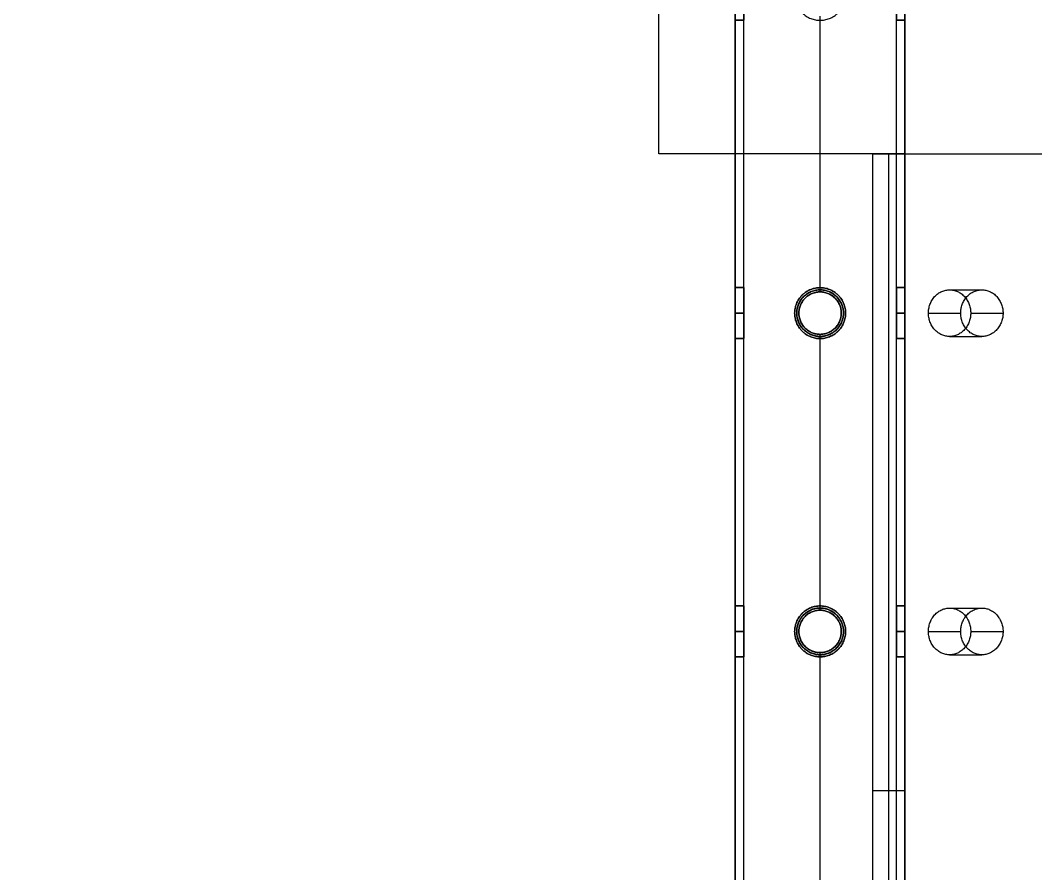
# Model space of a CAD drawing. Header units: millimetres. Extents: x -6529 to 809, y -8611 to 207.
# Drawn here: x -4848.6 to -4609.3, y -4299.5 to -4098.4 of the extents above; entities that cross this region are included whole.
import ezdxf

# ---------------------------------------------------------------- set-up
doc = ezdxf.new("R2010")
doc.units = ezdxf.units.MM
doc.header["$MEASUREMENT"] = 0
for name, color, linetype, true_color in [('gaten$11mm', 7, 'Continuous', 0xff6a35), ('platen', 7, 'Continuous', 0x007f00), ('staal', 5, 'Continuous', 0x0000ff)]:
    doc.layers.add(name, color=color, linetype=linetype, true_color=true_color)

# ---------------------------------------------------------------- blocks, each defined once
blk = doc.blocks.new('plaat base')
at = {"layer": 'platen'}
for p, q in [((395.5, 43.5), (395.5, 43.5, 18)), ((470.5, 43.5), (470.5, 43.5, 18)), ((390, 38), (390, 38, 18)), ((401, 38), (401, 38, 18)), ((465, 38), (465, 38, 18)), ((476, 38), (476, 38, 18)), ((395.5, 32.5), (395.5, 32.5, 18)), ((470.5, 32.5), (470.5, 32.5, 18)), ((20, -782), (20, -782, 18)), ((14.5, -787.5), (14.5, -787.5, 18)), ((25.5, -787.5), (25.5, -787.5, 18)), ((20, -793), (20, -793, 18)), ((20, -857), (20, -857, 18)), ((14.5, -862.5), (14.5, -862.5, 18)), ((25.5, -862.5), (25.5, -862.5, 18)), ((20, -868), (20, -868, 18))]:
    blk.add_line(p, q, dxfattribs=at)
for points in [[(658, 58), (508, 58), (358, 58)], [(358, 58), (358, 58, 9), (358, 58, 18)], [(658, 58, 18), (508, 58, 18), (358, 58, 18)], [(358, 58), (358, 29), (358, 0)], [(358, 58, 18), (358, 29, 18), (358, 0, 18)], [(658, 58, 9), (508, 58, 9), (358, 58, 9)], [(358, 58, 9), (358, 29, 9), (358, 0, 9)], [(508, 58), (508, 58, 9), (508, 58, 18)], [(358, 29), (358, 29, 9), (358, 29, 18)], [(0, -600), (0, -750), (0, -900)], [(0, -600, 18), (0, -750, 18), (0, -900, 18)], [(0, -600, 9), (0, -750, 9), (0, -900, 9)], [(0, -750), (0, -750, 9), (0, -750, 18)], [(0, -900), (0, -900, 9), (0, -900, 18)], [(0, -900), (29, -900), (58, -900)], [(0, -900, 18), (29, -900, 18), (58, -900, 18)], [(0, -900, 9), (29, -900, 9), (58, -900, 9)], [(29, -900), (29, -900, 9), (29, -900, 18)], [(58, -900), (58, -900, 9), (58, -900, 18)], [(58, -900), (58, -1079), (58, -1258)], [(58, -900, 18), (58, -1079, 18), (58, -1258, 18)], [(58, -900, 9), (58, -1079, 9), (58, -1258, 9)]]:
    blk.add_open_spline(points, degree=2, dxfattribs=at)
for points in [[(395.5, 43.5), (401, 43.5), (401, 38), (401, 32.5), (395.5, 32.5), (390, 32.5), (390, 38), (390, 43.5), (395.5, 43.5)], [(395.5, 43.5, 18), (401, 43.5, 18), (401, 38, 18), (401, 32.5, 18), (395.5, 32.5, 18), (390, 32.5, 18), (390, 38, 18), (390, 43.5, 18), (395.5, 43.5, 18)], [(470.5, 43.5), (476, 43.5), (476, 38), (476, 32.5), (470.5, 32.5), (465, 32.5), (465, 38), (465, 43.5), (470.5, 43.5)], [(470.5, 43.5, 18), (476, 43.5, 18), (476, 38, 18), (476, 32.5, 18), (470.5, 32.5, 18), (465, 32.5, 18), (465, 38, 18), (465, 43.5, 18), (470.5, 43.5, 18)], [(25.5, -787.5), (25.5, -793), (20, -793), (14.5, -793), (14.5, -787.5), (14.5, -782), (20, -782), (25.5, -782), (25.5, -787.5)], [(25.5, -787.5, 18), (25.5, -793, 18), (20, -793, 18), (14.5, -793, 18), (14.5, -787.5, 18), (14.5, -782, 18), (20, -782, 18), (25.5, -782, 18), (25.5, -787.5, 18)], [(25.5, -862.5), (25.5, -868), (20, -868), (14.5, -868), (14.5, -862.5), (14.5, -857), (20, -857), (25.5, -857), (25.5, -862.5)], [(25.5, -862.5, 18), (25.5, -868, 18), (20, -868, 18), (14.5, -868, 18), (14.5, -862.5, 18), (14.5, -857, 18), (20, -857, 18), (25.5, -857, 18), (25.5, -862.5, 18)]]:
    blk.add_rational_spline(points, [1, 0.707106781187, 1, 0.707106781187, 1, 0.707106781187, 1, 0.707106781187, 1], degree=2, knots=[-31.415927, -31.415927, -31.415927, -23.561945, -23.561945, -15.707963, -15.707963, -7.853982, -7.853982, 0, 0, 0], dxfattribs=at)
blk = doc.blocks.new('top plaat')
at = {"layer": 'platen'}
for p, q in [((20, -800), (20, -800, 18)), ((14.5, -805.5), (14.5, -805.5, 18)), ((25.5, -805.5), (25.5, -805.5, 18)), ((20, -811), (20, -811, 18)), ((20, -875), (20, -875, 18)), ((14.5, -880.5), (14.5, -880.5, 18)), ((25.5, -880.5), (25.5, -880.5, 18)), ((20, -886), (20, -886, 18))]:
    blk.add_line(p, q, dxfattribs=at)
for points in [[(0, 0), (0, -309), (0, -618), (0, -927), (0, -1236)], [(0, 0, 18), (0, -309, 18), (0, -618, 18), (0, -927, 18), (0, -1236, 18)], [(0, 0, 9), (0, -309, 9), (0, -618, 9), (0, -927, 9), (0, -1236, 9)]]:
    blk.add_open_spline(points, degree=2, knots=[4655.052018, 4655.052018, 4655.052018, 5274.345164, 5274.345164, 5893.638309, 5893.638309, 5893.638309], dxfattribs=at)
for points, knots in [([(25.5, -805.5), (25.5, -811), (20, -811), (14.5, -811), (14.5, -805.5), (14.5, -800), (20, -800), (25.5, -800), (25.5, -805.5)], [-31.415927, -31.415927, -31.415927, -23.561945, -23.561945, -15.707963, -15.707963, -7.853982, -7.853982, 0, 0, 0]), ([(25.5, -805.5, 18), (25.5, -811, 18), (20, -811, 18), (14.5, -811, 18), (14.5, -805.5, 18), (14.5, -800, 18), (20, -800, 18), (25.5, -800, 18), (25.5, -805.5, 18)], [-31.415927, -31.415927, -31.415927, -23.561945, -23.561945, -15.707963, -15.707963, -7.853982, -7.853982, 0, 0, 0]), ([(25.5, -805.5, 9), (25.5, -800, 9), (20, -800, 9), (14.5, -800, 9), (14.5, -805.5, 9), (14.5, -811, 9), (20, -811, 9), (25.5, -811, 9), (25.5, -805.5, 9)], [0, 0, 0, 7.853982, 7.853982, 15.707963, 15.707963, 23.561945, 23.561945, 31.415927, 31.415927, 31.415927]), ([(25.5, -880.5), (25.5, -886), (20, -886), (14.5, -886), (14.5, -880.5), (14.5, -875), (20, -875), (25.5, -875), (25.5, -880.5)], [-31.415927, -31.415927, -31.415927, -23.561945, -23.561945, -15.707963, -15.707963, -7.853982, -7.853982, 0, 0, 0]), ([(25.5, -880.5, 18), (25.5, -886, 18), (20, -886, 18), (14.5, -886, 18), (14.5, -880.5, 18), (14.5, -875, 18), (20, -875, 18), (25.5, -875, 18), (25.5, -880.5, 18)], [-31.415927, -31.415927, -31.415927, -23.561945, -23.561945, -15.707963, -15.707963, -7.853982, -7.853982, 0, 0, 0]), ([(25.5, -880.5, 9), (25.5, -875, 9), (20, -875, 9), (14.5, -875, 9), (14.5, -880.5, 9), (14.5, -886, 9), (20, -886, 9), (25.5, -886, 9), (25.5, -880.5, 9)], [0, 0, 0, 7.853982, 7.853982, 15.707963, 15.707963, 23.561945, 23.561945, 31.415927, 31.415927, 31.415927])]:
    blk.add_rational_spline(points, [1, 0.707106781187, 1, 0.707106781187, 1, 0.707106781187, 1, 0.707106781187, 1], degree=2, knots=knots, dxfattribs=at)

msp = doc.modelspace()

# ---------------------------------------------------------------- linework, layer by layer
at = {"layer": 'gaten$11mm'}
for centre in [(-4660.11, -4167.39), (-4660.11, -4242.39)]:
    msp.add_circle(centre, 5.5, dxfattribs=at)
at = {"layer": 'gaten$11mm', "extrusion": (1, 2.22045e-16, 0)}
for centre in [(-4167.39, 20, -4640.11), (-4242.39, 20, -4640.11)]:
    msp.add_circle(centre, 5.5, dxfattribs=at)
at = {"layer": 'staal'}
for p, q in [((-4680.11, -4098.39, 1296), (-4678.11, -4098.39, 1296)), ((-4678.11, -4098.39, 20), (-4680.11, -4098.39, 20)), ((-4660.11, -4098.39, 38), (-4660.11, -4098.39, 40)), ((-4660.11, -4098.39), (-4660.11, -4098.39, 2)), ((-4642.11, -4098.39, 1296), (-4640.11, -4098.39, 1296)), ((-4640.11, -4098.39, 20), (-4642.11, -4098.39, 20)), ((-4680.11, -4161.39, 1296), (-4678.11, -4161.39, 1296)), ((-4678.11, -4161.39, 20), (-4680.11, -4161.39, 20)), ((-4660.11, -4161.39, 38), (-4660.11, -4161.39, 40)), ((-4660.11, -4161.39), (-4660.11, -4161.39, 2)), ((-4642.11, -4161.39, 1296), (-4640.11, -4161.39, 1296)), ((-4640.11, -4161.39, 20), (-4642.11, -4161.39, 20)), ((-4660.11, -4162.39, 1314), (-4660.11, -4162.39, 1316)), ((-4660.11, -4162.39, 1276), (-4660.11, -4162.39, 1278)), ((-4680.11, -4167.39, 1290), (-4678.11, -4167.39, 1290)), ((-4680.11, -4167.39, 1302), (-4678.11, -4167.39, 1302)), ((-4678.11, -4167.39, 14), (-4680.11, -4167.39, 14)), ((-4678.11, -4167.39, 26), (-4680.11, -4167.39, 26)), ((-4666.11, -4167.39, 38), (-4666.11, -4167.39, 40)), ((-4666.11, -4167.39), (-4666.11, -4167.39, 2)), ((-4665.11, -4167.39, 1276), (-4665.11, -4167.39, 1278)), ((-4665.11, -4167.39, 1314), (-4665.11, -4167.39, 1316)), ((-4655.11, -4167.39, 1314), (-4655.11, -4167.39, 1316)), ((-4655.11, -4167.39, 1276), (-4655.11, -4167.39, 1278)), ((-4654.11, -4167.39, 38), (-4654.11, -4167.39, 40)), ((-4654.11, -4167.39), (-4654.11, -4167.39, 2)), ((-4642.11, -4167.39, 1290), (-4640.11, -4167.39, 1290)), ((-4642.11, -4167.39, 1302), (-4640.11, -4167.39, 1302)), ((-4640.11, -4167.39, 14), (-4642.11, -4167.39, 14)), ((-4640.11, -4167.39, 26), (-4642.11, -4167.39, 26)), ((-4680.11, -4173.39, 1296), (-4678.11, -4173.39, 1296)), ((-4678.11, -4173.39, 20), (-4680.11, -4173.39, 20)), ((-4660.11, -4172.39, 1314), (-4660.11, -4172.39, 1316)), ((-4660.11, -4172.39, 1276), (-4660.11, -4172.39, 1278)), ((-4660.11, -4173.39, 38), (-4660.11, -4173.39, 40)), ((-4660.11, -4173.39), (-4660.11, -4173.39, 2)), ((-4642.11, -4173.39, 1296), (-4640.11, -4173.39, 1296)), ((-4640.11, -4173.39, 20), (-4642.11, -4173.39, 20)), ((-4680.11, -4236.39, 1296), (-4678.11, -4236.39, 1296)), ((-4678.11, -4236.39, 20), (-4680.11, -4236.39, 20)), ((-4660.11, -4236.39, 38), (-4660.11, -4236.39, 40)), ((-4660.11, -4236.39), (-4660.11, -4236.39, 2)), ((-4660.11, -4237.39, 1314), (-4660.11, -4237.39, 1316)), ((-4660.11, -4237.39, 1276), (-4660.11, -4237.39, 1278)), ((-4642.11, -4236.39, 1296), (-4640.11, -4236.39, 1296)), ((-4640.11, -4236.39, 20), (-4642.11, -4236.39, 20)), ((-4680.11, -4242.39, 1290), (-4678.11, -4242.39, 1290)), ((-4680.11, -4242.39, 1302), (-4678.11, -4242.39, 1302)), ((-4678.11, -4242.39, 14), (-4680.11, -4242.39, 14)), ((-4678.11, -4242.39, 26), (-4680.11, -4242.39, 26)), ((-4666.11, -4242.39, 38), (-4666.11, -4242.39, 40)), ((-4666.11, -4242.39), (-4666.11, -4242.39, 2)), ((-4665.11, -4242.39, 1276), (-4665.11, -4242.39, 1278)), ((-4665.11, -4242.39, 1314), (-4665.11, -4242.39, 1316)), ((-4655.11, -4242.39, 1314), (-4655.11, -4242.39, 1316)), ((-4655.11, -4242.39, 1276), (-4655.11, -4242.39, 1278)), ((-4654.11, -4242.39, 38), (-4654.11, -4242.39, 40)), ((-4654.11, -4242.39), (-4654.11, -4242.39, 2)), ((-4642.11, -4242.39, 1290), (-4640.11, -4242.39, 1290)), ((-4642.11, -4242.39, 1302), (-4640.11, -4242.39, 1302)), ((-4640.11, -4242.39, 14), (-4642.11, -4242.39, 14)), ((-4640.11, -4242.39, 26), (-4642.11, -4242.39, 26)), ((-4660.11, -4247.39, 1314), (-4660.11, -4247.39, 1316)), ((-4660.11, -4247.39, 1276), (-4660.11, -4247.39, 1278)), ((-4680.11, -4248.39, 1296), (-4678.11, -4248.39, 1296)), ((-4678.11, -4248.39, 20), (-4680.11, -4248.39, 20)), ((-4660.11, -4248.39, 38), (-4660.11, -4248.39, 40)), ((-4660.11, -4248.39), (-4660.11, -4248.39, 2)), ((-4642.11, -4248.39, 1296), (-4640.11, -4248.39, 1296)), ((-4640.11, -4248.39, 20), (-4642.11, -4248.39, 20))]:
    msp.add_line(p, q, dxfattribs=at)
for points in [[(-4640.11, -5087.89), (-5956.11, -5087.89), (-5956.11, -3771.89), (-4640.11, -3771.89)], [(-4680.11, -5047.89), (-5916.11, -5047.89), (-5916.11, -3811.89), (-4680.11, -3811.89)]]:
    msp.add_lwpolyline(points, close=True, dxfattribs=at)
for centre in [(-4660.11, -4167.39, 1276), (-4660.11, -4167.39, 1315), (-4660.11, -4167.39, 1277), (-4660.11, -4242.39, 1276), (-4660.11, -4242.39, 1315), (-4660.11, -4242.39, 1277)]:
    msp.add_circle(centre, 5, dxfattribs=at)
for points in [[(-4642.11, -5085.89, 1314), (-4642.11, -4429.89, 1314), (-4642.11, -3773.89, 1314)], [(-4642.11, -5085.89, 1278), (-4642.11, -4429.89, 1278), (-4642.11, -3773.89, 1278)], [(-4642.11, -5085.89, 38), (-4642.11, -4429.89, 38), (-4642.11, -3773.89, 38)], [(-4642.11, -5085.89, 2), (-4642.11, -4429.89, 2), (-4642.11, -3773.89, 2)], [(-4640.11, -5087.89, 1276), (-4640.11, -4429.89, 1276), (-4640.11, -3771.89, 1276)], [(-4640.11, -5087.89, 1316), (-4640.11, -4429.89, 1316), (-4640.11, -3771.89, 1316)], [(-4640.11, -5087.89), (-4640.11, -4429.89), (-4640.11, -3771.89)], [(-4640.11, -5087.89, 40), (-4640.11, -4429.89, 40), (-4640.11, -3771.89, 40)], [(-4678.11, -5049.89, 1314), (-4678.11, -4429.89, 1314), (-4678.11, -3809.89, 1314)], [(-4678.11, -5049.89, 1278), (-4678.11, -4429.89, 1278), (-4678.11, -3809.89, 1278)], [(-4678.11, -5049.89, 38), (-4678.11, -4429.89, 38), (-4678.11, -3809.89, 38)], [(-4678.11, -5049.89, 2), (-4678.11, -4429.89, 2), (-4678.11, -3809.89, 2)], [(-4680.11, -5047.89, 1276), (-4680.11, -4429.89, 1276), (-4680.11, -3811.89, 1276)], [(-4680.11, -5047.89, 1316), (-4680.11, -4429.89, 1316), (-4680.11, -3811.89, 1316)], [(-4680.11, -5047.89), (-4680.11, -4429.89), (-4680.11, -3811.89)], [(-4680.11, -5047.89, 40), (-4680.11, -4429.89, 40), (-4680.11, -3811.89, 40)], [(-4680.11, -4161.39, 1296), (-4680.11, -4129.89, 1296), (-4680.11, -4098.39, 1296)], [(-4680.11, -4161.39, 20), (-4680.11, -4129.89, 20), (-4680.11, -4098.39, 20)], [(-4678.11, -4161.39, 1296), (-4678.11, -4129.89, 1296), (-4678.11, -4098.39, 1296)], [(-4678.11, -4161.39, 20), (-4678.11, -4129.89, 20), (-4678.11, -4098.39, 20)], [(-4660.11, -4162.39, 1316), (-4660.11, -4129.89, 1316), (-4660.11, -4097.39, 1316)], [(-4660.11, -4162.39, 1314), (-4660.11, -4129.89, 1314), (-4660.11, -4097.39, 1314)], [(-4660.11, -4162.39, 1278), (-4660.11, -4129.89, 1278), (-4660.11, -4097.39, 1278)], [(-4660.11, -4162.39, 1276), (-4660.11, -4129.89, 1276), (-4660.11, -4097.39, 1276)], [(-4660.11, -4161.39, 40), (-4660.11, -4129.89, 40), (-4660.11, -4098.39, 40)], [(-4660.11, -4161.39, 38), (-4660.11, -4129.89, 38), (-4660.11, -4098.39, 38)], [(-4660.11, -4161.39, 2), (-4660.11, -4129.89, 2), (-4660.11, -4098.39, 2)], [(-4660.11, -4161.39), (-4660.11, -4129.89), (-4660.11, -4098.39)], [(-4642.11, -4161.39, 1296), (-4642.11, -4129.89, 1296), (-4642.11, -4098.39, 1296)], [(-4642.11, -4161.39, 20), (-4642.11, -4129.89, 20), (-4642.11, -4098.39, 20)], [(-4640.11, -4161.39, 1296), (-4640.11, -4129.89, 1296), (-4640.11, -4098.39, 1296)], [(-4640.11, -4161.39, 20), (-4640.11, -4129.89, 20), (-4640.11, -4098.39, 20)], [(-4680.11, -4236.39, 1296), (-4680.11, -4204.89, 1296), (-4680.11, -4173.39, 1296)], [(-4680.11, -4236.39, 20), (-4680.11, -4204.89, 20), (-4680.11, -4173.39, 20)], [(-4678.11, -4236.39, 1296), (-4678.11, -4204.89, 1296), (-4678.11, -4173.39, 1296)], [(-4678.11, -4236.39, 20), (-4678.11, -4204.89, 20), (-4678.11, -4173.39, 20)], [(-4660.11, -4237.39, 1316), (-4660.11, -4204.89, 1316), (-4660.11, -4172.39, 1316)], [(-4660.11, -4237.39, 1314), (-4660.11, -4204.89, 1314), (-4660.11, -4172.39, 1314)], [(-4660.11, -4237.39, 1278), (-4660.11, -4204.89, 1278), (-4660.11, -4172.39, 1278)], [(-4660.11, -4237.39, 1276), (-4660.11, -4204.89, 1276), (-4660.11, -4172.39, 1276)], [(-4660.11, -4236.39, 40), (-4660.11, -4204.89, 40), (-4660.11, -4173.39, 40)], [(-4660.11, -4236.39, 38), (-4660.11, -4204.89, 38), (-4660.11, -4173.39, 38)], [(-4660.11, -4236.39, 2), (-4660.11, -4204.89, 2), (-4660.11, -4173.39, 2)], [(-4660.11, -4236.39), (-4660.11, -4204.89), (-4660.11, -4173.39)], [(-4642.11, -4236.39, 1296), (-4642.11, -4204.89, 1296), (-4642.11, -4173.39, 1296)], [(-4642.11, -4236.39, 20), (-4642.11, -4204.89, 20), (-4642.11, -4173.39, 20)], [(-4640.11, -4236.39, 1296), (-4640.11, -4204.89, 1296), (-4640.11, -4173.39, 1296)], [(-4640.11, -4236.39, 20), (-4640.11, -4204.89, 20), (-4640.11, -4173.39, 20)], [(-4660.11, -4312.39, 1316), (-4660.11, -4279.89, 1316), (-4660.11, -4247.39, 1316)], [(-4660.11, -4312.39, 1314), (-4660.11, -4279.89, 1314), (-4660.11, -4247.39, 1314)], [(-4660.11, -4312.39, 1278), (-4660.11, -4279.89, 1278), (-4660.11, -4247.39, 1278)], [(-4660.11, -4312.39, 1276), (-4660.11, -4279.89, 1276), (-4660.11, -4247.39, 1276)], [(-4680.11, -4311.39, 1296), (-4680.11, -4279.89, 1296), (-4680.11, -4248.39, 1296)], [(-4680.11, -4311.39, 20), (-4680.11, -4279.89, 20), (-4680.11, -4248.39, 20)], [(-4678.11, -4311.39, 1296), (-4678.11, -4279.89, 1296), (-4678.11, -4248.39, 1296)], [(-4678.11, -4311.39, 20), (-4678.11, -4279.89, 20), (-4678.11, -4248.39, 20)], [(-4660.11, -4311.39, 40), (-4660.11, -4279.89, 40), (-4660.11, -4248.39, 40)], [(-4660.11, -4311.39, 38), (-4660.11, -4279.89, 38), (-4660.11, -4248.39, 38)], [(-4660.11, -4311.39, 2), (-4660.11, -4279.89, 2), (-4660.11, -4248.39, 2)], [(-4660.11, -4311.39), (-4660.11, -4279.89), (-4660.11, -4248.39)], [(-4642.11, -4311.39, 1296), (-4642.11, -4279.89, 1296), (-4642.11, -4248.39, 1296)], [(-4642.11, -4311.39, 20), (-4642.11, -4279.89, 20), (-4642.11, -4248.39, 20)], [(-4640.11, -4311.39, 1296), (-4640.11, -4279.89, 1296), (-4640.11, -4248.39, 1296)], [(-4640.11, -4311.39, 20), (-4640.11, -4279.89, 20), (-4640.11, -4248.39, 20)]]:
    msp.add_open_spline(points, degree=2, dxfattribs=at)
for points, knots in [([(-4680.11, -4092.39, 1290), (-4680.11, -4086.39, 1290), (-4680.11, -4086.39, 1296), (-4680.11, -4086.39, 1302), (-4680.11, -4092.39, 1302), (-4680.11, -4098.39, 1302), (-4680.11, -4098.39, 1296), (-4680.11, -4098.39, 1290), (-4680.11, -4092.39, 1290)], [-31.415927, -31.415927, -31.415927, -23.561945, -23.561945, -15.707963, -15.707963, -7.853982, -7.853982, 0, 0, 0]), ([(-4680.11, -4092.39, 14), (-4680.11, -4086.39, 14), (-4680.11, -4086.39, 20), (-4680.11, -4086.39, 26), (-4680.11, -4092.39, 26), (-4680.11, -4098.39, 26), (-4680.11, -4098.39, 20), (-4680.11, -4098.39, 14), (-4680.11, -4092.39, 14)], [-31.415927, -31.415927, -31.415927, -23.561945, -23.561945, -15.707963, -15.707963, -7.853982, -7.853982, 0, 0, 0]), ([(-4678.11, -4092.39, 1290), (-4678.11, -4098.39, 1290), (-4678.11, -4098.39, 1296), (-4678.11, -4098.39, 1302), (-4678.11, -4092.39, 1302), (-4678.11, -4086.39, 1302), (-4678.11, -4086.39, 1296), (-4678.11, -4086.39, 1290), (-4678.11, -4092.39, 1290)], [0, 0, 0, 7.853982, 7.853982, 15.707963, 15.707963, 23.561945, 23.561945, 31.415927, 31.415927, 31.415927]), ([(-4678.11, -4092.39, 14), (-4678.11, -4098.39, 14), (-4678.11, -4098.39, 20), (-4678.11, -4098.39, 26), (-4678.11, -4092.39, 26), (-4678.11, -4086.39, 26), (-4678.11, -4086.39, 20), (-4678.11, -4086.39, 14), (-4678.11, -4092.39, 14)], [0, 0, 0, 7.853982, 7.853982, 15.707963, 15.707963, 23.561945, 23.561945, 31.415927, 31.415927, 31.415927]), ([(-4666.11, -4092.39, 40), (-4666.11, -4086.39, 40), (-4660.11, -4086.39, 40), (-4654.11, -4086.39, 40), (-4654.11, -4092.39, 40), (-4654.11, -4098.39, 40), (-4660.11, -4098.39, 40), (-4666.11, -4098.39, 40), (-4666.11, -4092.39, 40)], [-31.415927, -31.415927, -31.415927, -23.561945, -23.561945, -15.707963, -15.707963, -7.853982, -7.853982, 0, 0, 0]), ([(-4666.11, -4092.39, 2), (-4666.11, -4086.39, 2), (-4660.11, -4086.39, 2), (-4654.11, -4086.39, 2), (-4654.11, -4092.39, 2), (-4654.11, -4098.39, 2), (-4660.11, -4098.39, 2), (-4666.11, -4098.39, 2), (-4666.11, -4092.39, 2)], [-31.415927, -31.415927, -31.415927, -23.561945, -23.561945, -15.707963, -15.707963, -7.853982, -7.853982, 0, 0, 0]), ([(-4642.11, -4092.39, 1290), (-4642.11, -4086.39, 1290), (-4642.11, -4086.39, 1296), (-4642.11, -4086.39, 1302), (-4642.11, -4092.39, 1302), (-4642.11, -4098.39, 1302), (-4642.11, -4098.39, 1296), (-4642.11, -4098.39, 1290), (-4642.11, -4092.39, 1290)], [-31.415927, -31.415927, -31.415927, -23.561945, -23.561945, -15.707963, -15.707963, -7.853982, -7.853982, 0, 0, 0]), ([(-4642.11, -4092.39, 14), (-4642.11, -4086.39, 14), (-4642.11, -4086.39, 20), (-4642.11, -4086.39, 26), (-4642.11, -4092.39, 26), (-4642.11, -4098.39, 26), (-4642.11, -4098.39, 20), (-4642.11, -4098.39, 14), (-4642.11, -4092.39, 14)], [-31.415927, -31.415927, -31.415927, -23.561945, -23.561945, -15.707963, -15.707963, -7.853982, -7.853982, 0, 0, 0]), ([(-4640.11, -4092.39, 1290), (-4640.11, -4098.39, 1290), (-4640.11, -4098.39, 1296), (-4640.11, -4098.39, 1302), (-4640.11, -4092.39, 1302), (-4640.11, -4086.39, 1302), (-4640.11, -4086.39, 1296), (-4640.11, -4086.39, 1290), (-4640.11, -4092.39, 1290)], [0, 0, 0, 7.853982, 7.853982, 15.707963, 15.707963, 23.561945, 23.561945, 31.415927, 31.415927, 31.415927]), ([(-4640.11, -4092.39, 14), (-4640.11, -4098.39, 14), (-4640.11, -4098.39, 20), (-4640.11, -4098.39, 26), (-4640.11, -4092.39, 26), (-4640.11, -4086.39, 26), (-4640.11, -4086.39, 20), (-4640.11, -4086.39, 14), (-4640.11, -4092.39, 14)], [0, 0, 0, 7.853982, 7.853982, 15.707963, 15.707963, 23.561945, 23.561945, 31.415927, 31.415927, 31.415927]), ([(-4680.11, -4167.39, 1290), (-4680.11, -4161.39, 1290), (-4680.11, -4161.39, 1296), (-4680.11, -4161.39, 1302), (-4680.11, -4167.39, 1302), (-4680.11, -4173.39, 1302), (-4680.11, -4173.39, 1296), (-4680.11, -4173.39, 1290), (-4680.11, -4167.39, 1290)], [-31.415927, -31.415927, -31.415927, -23.561945, -23.561945, -15.707963, -15.707963, -7.853982, -7.853982, 0, 0, 0]), ([(-4680.11, -4167.39, 14), (-4680.11, -4161.39, 14), (-4680.11, -4161.39, 20), (-4680.11, -4161.39, 26), (-4680.11, -4167.39, 26), (-4680.11, -4173.39, 26), (-4680.11, -4173.39, 20), (-4680.11, -4173.39, 14), (-4680.11, -4167.39, 14)], [-31.415927, -31.415927, -31.415927, -23.561945, -23.561945, -15.707963, -15.707963, -7.853982, -7.853982, 0, 0, 0]), ([(-4678.11, -4167.39, 1290), (-4678.11, -4173.39, 1290), (-4678.11, -4173.39, 1296), (-4678.11, -4173.39, 1302), (-4678.11, -4167.39, 1302), (-4678.11, -4161.39, 1302), (-4678.11, -4161.39, 1296), (-4678.11, -4161.39, 1290), (-4678.11, -4167.39, 1290)], [0, 0, 0, 7.853982, 7.853982, 15.707963, 15.707963, 23.561945, 23.561945, 31.415927, 31.415927, 31.415927]), ([(-4678.11, -4167.39, 14), (-4678.11, -4173.39, 14), (-4678.11, -4173.39, 20), (-4678.11, -4173.39, 26), (-4678.11, -4167.39, 26), (-4678.11, -4161.39, 26), (-4678.11, -4161.39, 20), (-4678.11, -4161.39, 14), (-4678.11, -4167.39, 14)], [0, 0, 0, 7.853982, 7.853982, 15.707963, 15.707963, 23.561945, 23.561945, 31.415927, 31.415927, 31.415927]), ([(-4666.11, -4167.39, 40), (-4666.11, -4161.39, 40), (-4660.11, -4161.39, 40), (-4654.11, -4161.39, 40), (-4654.11, -4167.39, 40), (-4654.11, -4173.39, 40), (-4660.11, -4173.39, 40), (-4666.11, -4173.39, 40), (-4666.11, -4167.39, 40)], [-31.415927, -31.415927, -31.415927, -23.561945, -23.561945, -15.707963, -15.707963, -7.853982, -7.853982, 0, 0, 0]), ([(-4666.11, -4167.39, 38), (-4666.11, -4173.39, 38), (-4660.11, -4173.39, 38), (-4654.11, -4173.39, 38), (-4654.11, -4167.39, 38), (-4654.11, -4161.39, 38), (-4660.11, -4161.39, 38), (-4666.11, -4161.39, 38), (-4666.11, -4167.39, 38)], [0, 0, 0, 7.853982, 7.853982, 15.707963, 15.707963, 23.561945, 23.561945, 31.415927, 31.415927, 31.415927]), ([(-4666.11, -4167.39, 2), (-4666.11, -4161.39, 2), (-4660.11, -4161.39, 2), (-4654.11, -4161.39, 2), (-4654.11, -4167.39, 2), (-4654.11, -4173.39, 2), (-4660.11, -4173.39, 2), (-4666.11, -4173.39, 2), (-4666.11, -4167.39, 2)], [-31.415927, -31.415927, -31.415927, -23.561945, -23.561945, -15.707963, -15.707963, -7.853982, -7.853982, 0, 0, 0]), ([(-4666.11, -4167.39), (-4666.11, -4173.39), (-4660.11, -4173.39), (-4654.11, -4173.39), (-4654.11, -4167.39), (-4654.11, -4161.39), (-4660.11, -4161.39), (-4666.11, -4161.39), (-4666.11, -4167.39)], [0, 0, 0, 7.853982, 7.853982, 15.707963, 15.707963, 23.561945, 23.561945, 31.415927, 31.415927, 31.415927]), ([(-4642.11, -4167.39, 1290), (-4642.11, -4161.39, 1290), (-4642.11, -4161.39, 1296), (-4642.11, -4161.39, 1302), (-4642.11, -4167.39, 1302), (-4642.11, -4173.39, 1302), (-4642.11, -4173.39, 1296), (-4642.11, -4173.39, 1290), (-4642.11, -4167.39, 1290)], [-31.415927, -31.415927, -31.415927, -23.561945, -23.561945, -15.707963, -15.707963, -7.853982, -7.853982, 0, 0, 0]), ([(-4642.11, -4167.39, 14), (-4642.11, -4161.39, 14), (-4642.11, -4161.39, 20), (-4642.11, -4161.39, 26), (-4642.11, -4167.39, 26), (-4642.11, -4173.39, 26), (-4642.11, -4173.39, 20), (-4642.11, -4173.39, 14), (-4642.11, -4167.39, 14)], [-31.415927, -31.415927, -31.415927, -23.561945, -23.561945, -15.707963, -15.707963, -7.853982, -7.853982, 0, 0, 0]), ([(-4640.11, -4167.39, 1290), (-4640.11, -4173.39, 1290), (-4640.11, -4173.39, 1296), (-4640.11, -4173.39, 1302), (-4640.11, -4167.39, 1302), (-4640.11, -4161.39, 1302), (-4640.11, -4161.39, 1296), (-4640.11, -4161.39, 1290), (-4640.11, -4167.39, 1290)], [0, 0, 0, 7.853982, 7.853982, 15.707963, 15.707963, 23.561945, 23.561945, 31.415927, 31.415927, 31.415927]), ([(-4640.11, -4167.39, 14), (-4640.11, -4173.39, 14), (-4640.11, -4173.39, 20), (-4640.11, -4173.39, 26), (-4640.11, -4167.39, 26), (-4640.11, -4161.39, 26), (-4640.11, -4161.39, 20), (-4640.11, -4161.39, 14), (-4640.11, -4167.39, 14)], [0, 0, 0, 7.853982, 7.853982, 15.707963, 15.707963, 23.561945, 23.561945, 31.415927, 31.415927, 31.415927]), ([(-4665.11, -4167.39, 1316), (-4665.11, -4162.39, 1316), (-4660.11, -4162.39, 1316), (-4655.11, -4162.39, 1316), (-4655.11, -4167.39, 1316), (-4655.11, -4172.39, 1316), (-4660.11, -4172.39, 1316), (-4665.11, -4172.39, 1316), (-4665.11, -4167.39, 1316)], [-31.415927, -31.415927, -31.415927, -23.561945, -23.561945, -15.707963, -15.707963, -7.853982, -7.853982, 0, 0, 0]), ([(-4665.11, -4167.39, 1314), (-4665.11, -4172.39, 1314), (-4660.11, -4172.39, 1314), (-4655.11, -4172.39, 1314), (-4655.11, -4167.39, 1314), (-4655.11, -4162.39, 1314), (-4660.11, -4162.39, 1314), (-4665.11, -4162.39, 1314), (-4665.11, -4167.39, 1314)], [0, 0, 0, 7.853982, 7.853982, 15.707963, 15.707963, 23.561945, 23.561945, 31.415927, 31.415927, 31.415927]), ([(-4665.11, -4167.39, 1278), (-4665.11, -4162.39, 1278), (-4660.11, -4162.39, 1278), (-4655.11, -4162.39, 1278), (-4655.11, -4167.39, 1278), (-4655.11, -4172.39, 1278), (-4660.11, -4172.39, 1278), (-4665.11, -4172.39, 1278), (-4665.11, -4167.39, 1278)], [-31.415927, -31.415927, -31.415927, -23.561945, -23.561945, -15.707963, -15.707963, -7.853982, -7.853982, 0, 0, 0]), ([(-4680.11, -4242.39, 1290), (-4680.11, -4236.39, 1290), (-4680.11, -4236.39, 1296), (-4680.11, -4236.39, 1302), (-4680.11, -4242.39, 1302), (-4680.11, -4248.39, 1302), (-4680.11, -4248.39, 1296), (-4680.11, -4248.39, 1290), (-4680.11, -4242.39, 1290)], [-31.415927, -31.415927, -31.415927, -23.561945, -23.561945, -15.707963, -15.707963, -7.853982, -7.853982, 0, 0, 0]), ([(-4680.11, -4242.39, 14), (-4680.11, -4236.39, 14), (-4680.11, -4236.39, 20), (-4680.11, -4236.39, 26), (-4680.11, -4242.39, 26), (-4680.11, -4248.39, 26), (-4680.11, -4248.39, 20), (-4680.11, -4248.39, 14), (-4680.11, -4242.39, 14)], [-31.415927, -31.415927, -31.415927, -23.561945, -23.561945, -15.707963, -15.707963, -7.853982, -7.853982, 0, 0, 0]), ([(-4678.11, -4242.39, 1290), (-4678.11, -4248.39, 1290), (-4678.11, -4248.39, 1296), (-4678.11, -4248.39, 1302), (-4678.11, -4242.39, 1302), (-4678.11, -4236.39, 1302), (-4678.11, -4236.39, 1296), (-4678.11, -4236.39, 1290), (-4678.11, -4242.39, 1290)], [0, 0, 0, 7.853982, 7.853982, 15.707963, 15.707963, 23.561945, 23.561945, 31.415927, 31.415927, 31.415927]), ([(-4678.11, -4242.39, 14), (-4678.11, -4248.39, 14), (-4678.11, -4248.39, 20), (-4678.11, -4248.39, 26), (-4678.11, -4242.39, 26), (-4678.11, -4236.39, 26), (-4678.11, -4236.39, 20), (-4678.11, -4236.39, 14), (-4678.11, -4242.39, 14)], [0, 0, 0, 7.853982, 7.853982, 15.707963, 15.707963, 23.561945, 23.561945, 31.415927, 31.415927, 31.415927]), ([(-4666.11, -4242.39, 40), (-4666.11, -4236.39, 40), (-4660.11, -4236.39, 40), (-4654.11, -4236.39, 40), (-4654.11, -4242.39, 40), (-4654.11, -4248.39, 40), (-4660.11, -4248.39, 40), (-4666.11, -4248.39, 40), (-4666.11, -4242.39, 40)], [-31.415927, -31.415927, -31.415927, -23.561945, -23.561945, -15.707963, -15.707963, -7.853982, -7.853982, 0, 0, 0]), ([(-4666.11, -4242.39, 38), (-4666.11, -4248.39, 38), (-4660.11, -4248.39, 38), (-4654.11, -4248.39, 38), (-4654.11, -4242.39, 38), (-4654.11, -4236.39, 38), (-4660.11, -4236.39, 38), (-4666.11, -4236.39, 38), (-4666.11, -4242.39, 38)], [0, 0, 0, 7.853982, 7.853982, 15.707963, 15.707963, 23.561945, 23.561945, 31.415927, 31.415927, 31.415927]), ([(-4666.11, -4242.39, 2), (-4666.11, -4236.39, 2), (-4660.11, -4236.39, 2), (-4654.11, -4236.39, 2), (-4654.11, -4242.39, 2), (-4654.11, -4248.39, 2), (-4660.11, -4248.39, 2), (-4666.11, -4248.39, 2), (-4666.11, -4242.39, 2)], [-31.415927, -31.415927, -31.415927, -23.561945, -23.561945, -15.707963, -15.707963, -7.853982, -7.853982, 0, 0, 0]), ([(-4666.11, -4242.39), (-4666.11, -4248.39), (-4660.11, -4248.39), (-4654.11, -4248.39), (-4654.11, -4242.39), (-4654.11, -4236.39), (-4660.11, -4236.39), (-4666.11, -4236.39), (-4666.11, -4242.39)], [0, 0, 0, 7.853982, 7.853982, 15.707963, 15.707963, 23.561945, 23.561945, 31.415927, 31.415927, 31.415927]), ([(-4665.11, -4242.39, 1316), (-4665.11, -4237.39, 1316), (-4660.11, -4237.39, 1316), (-4655.11, -4237.39, 1316), (-4655.11, -4242.39, 1316), (-4655.11, -4247.39, 1316), (-4660.11, -4247.39, 1316), (-4665.11, -4247.39, 1316), (-4665.11, -4242.39, 1316)], [-31.415927, -31.415927, -31.415927, -23.561945, -23.561945, -15.707963, -15.707963, -7.853982, -7.853982, 0, 0, 0]), ([(-4665.11, -4242.39, 1314), (-4665.11, -4247.39, 1314), (-4660.11, -4247.39, 1314), (-4655.11, -4247.39, 1314), (-4655.11, -4242.39, 1314), (-4655.11, -4237.39, 1314), (-4660.11, -4237.39, 1314), (-4665.11, -4237.39, 1314), (-4665.11, -4242.39, 1314)], [0, 0, 0, 7.853982, 7.853982, 15.707963, 15.707963, 23.561945, 23.561945, 31.415927, 31.415927, 31.415927]), ([(-4665.11, -4242.39, 1278), (-4665.11, -4237.39, 1278), (-4660.11, -4237.39, 1278), (-4655.11, -4237.39, 1278), (-4655.11, -4242.39, 1278), (-4655.11, -4247.39, 1278), (-4660.11, -4247.39, 1278), (-4665.11, -4247.39, 1278), (-4665.11, -4242.39, 1278)], [-31.415927, -31.415927, -31.415927, -23.561945, -23.561945, -15.707963, -15.707963, -7.853982, -7.853982, 0, 0, 0]), ([(-4642.11, -4242.39, 1290), (-4642.11, -4236.39, 1290), (-4642.11, -4236.39, 1296), (-4642.11, -4236.39, 1302), (-4642.11, -4242.39, 1302), (-4642.11, -4248.39, 1302), (-4642.11, -4248.39, 1296), (-4642.11, -4248.39, 1290), (-4642.11, -4242.39, 1290)], [-31.415927, -31.415927, -31.415927, -23.561945, -23.561945, -15.707963, -15.707963, -7.853982, -7.853982, 0, 0, 0]), ([(-4642.11, -4242.39, 14), (-4642.11, -4236.39, 14), (-4642.11, -4236.39, 20), (-4642.11, -4236.39, 26), (-4642.11, -4242.39, 26), (-4642.11, -4248.39, 26), (-4642.11, -4248.39, 20), (-4642.11, -4248.39, 14), (-4642.11, -4242.39, 14)], [-31.415927, -31.415927, -31.415927, -23.561945, -23.561945, -15.707963, -15.707963, -7.853982, -7.853982, 0, 0, 0]), ([(-4640.11, -4242.39, 1290), (-4640.11, -4248.39, 1290), (-4640.11, -4248.39, 1296), (-4640.11, -4248.39, 1302), (-4640.11, -4242.39, 1302), (-4640.11, -4236.39, 1302), (-4640.11, -4236.39, 1296), (-4640.11, -4236.39, 1290), (-4640.11, -4242.39, 1290)], [0, 0, 0, 7.853982, 7.853982, 15.707963, 15.707963, 23.561945, 23.561945, 31.415927, 31.415927, 31.415927]), ([(-4640.11, -4242.39, 14), (-4640.11, -4248.39, 14), (-4640.11, -4248.39, 20), (-4640.11, -4248.39, 26), (-4640.11, -4242.39, 26), (-4640.11, -4236.39, 26), (-4640.11, -4236.39, 20), (-4640.11, -4236.39, 14), (-4640.11, -4242.39, 14)], [0, 0, 0, 7.853982, 7.853982, 15.707963, 15.707963, 23.561945, 23.561945, 31.415927, 31.415927, 31.415927])]:
    msp.add_rational_spline(points, [1, 0.707106781187, 1, 0.707106781187, 1, 0.707106781187, 1, 0.707106781187, 1], degree=2, knots=knots, dxfattribs=at)

# ---------------------------------------------------------------- block references
at = {"layer": 'platen', "rotation": 180}
for name, p in [('plaat base', (-4640.11, -5029.89, 40)), ('top plaat', (-4640.11, -5047.89, 1316))]:
    msp.add_blockref(name, p, dxfattribs=at)
at = {"layer": 'platen', "extrusion": (0.422618, 4.29577e-15, -0.906308), "rotation": 180.0000000000005}
msp.add_blockref('plaat base', (-3771.89, -3590.99, -3172.15), dxfattribs=at)

doc.saveas('drawing.dxf')
